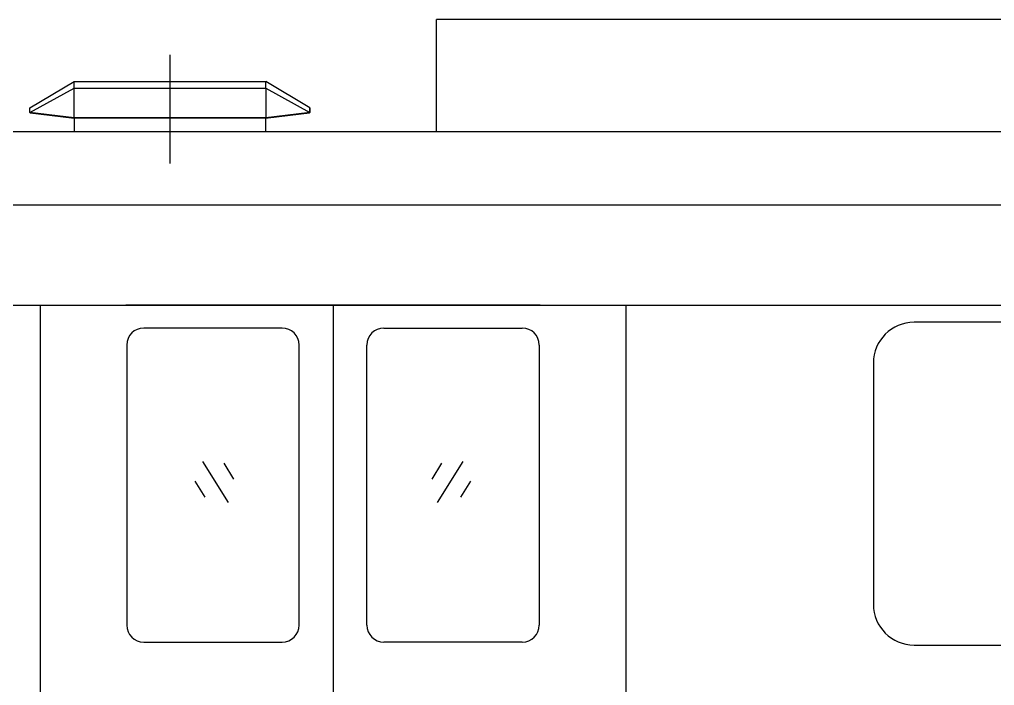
# Model space of a CAD drawing. Extents: x 39751 to 116307, y -36149 to -14965.
# Drawn here: x 91753 to 94622, y -19425 to -17465 of the extents above; entities that cross this region are included whole.
import ezdxf

# ---------------------------------------------------------------- set-up
doc = ezdxf.new("R2010")
doc.units = 0
doc.header["$LTSCALE"] = 1500
doc.linetypes.add('CENTER', pattern=[1.32, 1.2, -0.05, 0.02, -0.05])
doc.linetypes.add('PHANTOM', pattern=[0.95, 0.76, -0.05, 0.02, -0.05, 0.02, -0.05])
doc.layers.add('confine0', color=7, linetype='Continuous')
doc.layers.add('confine5', color=4, linetype='CENTER')

msp = doc.modelspace()

# ---------------------------------------------------------------- linework, layer by layer
at = {"color": 7, "ltscale": 0.1889}
for p, q in [((91783.7, -17725), (91913.7, -17647.9)), ((92607.7, -17725), (92477.7, -17647.9))]:
    msp.add_line(p, q, dxfattribs=at)
at = {"color": 7, "ltscale": 0.185448}
for p, q in [((91783.7, -17738.9), (91913.7, -17667.4)), ((92477.7, -17667.4), (92607.7, -17738.9))]:
    msp.add_line(p, q, dxfattribs=at)
at = {"color": 7}
for p, q in [((91913.7, -17647.9), (92477.7, -17647.9)), ((91913.7, -17667.4), (92477.7, -17667.4)), ((92477.7, -17754.9), (91913.7, -17754.9)), ((92477.4, -17755.7), (91914, -17755.7))]:
    msp.add_line(p, q, dxfattribs=at)
at = {"color": 7, "ltscale": 0.024355}
for p, q in [((91913.7, -17667.4), (91913.7, -17647.9)), ((92477.7, -17667.4), (92477.7, -17647.9))]:
    msp.add_line(p, q, dxfattribs=at)
at = {"color": 7, "ltscale": 0.109364}
for p, q in [((91913.7, -17754.9), (91913.7, -17667.4)), ((92477.7, -17667.4), (92477.7, -17754.9))]:
    msp.add_line(p, q, dxfattribs=at)
at = {"color": 7, "ltscale": 0.017397}
for p, q in [((91783.7, -17738.9), (91783.7, -17725)), ((92607.7, -17725), (92607.7, -17738.9)), ((92607.7, -17738.9), (92607.7, -17725))]:
    msp.add_line(p, q, dxfattribs=at)
at = {"color": 7, "ltscale": 0.001439}
for p, q in [((91784.3, -17739.8), (91783.7, -17738.9)), ((92607, -17739.8), (92607.7, -17738.9)), ((92607.7, -17738.9), (92607, -17739.8))]:
    msp.add_line(p, q, dxfattribs=at)
at = {"color": 7, "ltscale": 0.163727}
for p, q in [((91913.7, -17754.9), (91783.7, -17738.9)), ((92607.7, -17738.9), (92477.7, -17754.9))]:
    msp.add_line(p, q, dxfattribs=at)
at = {"color": 7, "ltscale": 0.163295}
for p, q in [((91914, -17755.7), (91784.3, -17739.8)), ((91784.3, -17739.8), (91914, -17755.7)), ((92607, -17739.8), (92477.4, -17755.7))]:
    msp.add_line(p, q, dxfattribs=at)
at = {"color": 7, "ltscale": 0.001106}
msp.add_line((91913.7, -17754.9), (91914, -17755.7), dxfattribs=at)
at = {"color": 7, "linetype": 'PHANTOM', "ltscale": 0.054045}
for p, q in [((91914, -17755.7), (91914, -17796)), ((92477.4, -17755.7), (92477.4, -17796))]:
    msp.add_line(p, q, dxfattribs=at)
at = {"color": 7, "ltscale": 0.247119}
msp.add_line((92111.7, -17755.7), (91914, -17755.7), dxfattribs=at)
at = {"color": 7, "ltscale": 0.020001}
for p, q in [((92135.7, -17755.7), (92119.7, -17755.7)), ((92191.7, -17755.7), (92175.7, -17755.7))]:
    msp.add_line(p, q, dxfattribs=at)
at = {"color": 7, "ltscale": 0.347113}
msp.add_line((92477.4, -17755.7), (92199.7, -17755.7), dxfattribs=at)
at = {"color": 7, "ltscale": 0.16329}
msp.add_line((92477.4, -17755.7), (92607, -17739.8), dxfattribs=at)
at = {"color": 7, "ltscale": 0.001104}
msp.add_line((92477.4, -17755.7), (92477.7, -17754.9), dxfattribs=at)
at = {"color": 7, "ltscale": 4.57764e-06}
msp.add_line((92607, -17739.8), (92607, -17739.8), dxfattribs=at)
for p, q in [((90855.7, -18011), (112735.7, -18011)), ((90855.7, -18306), (112735.7, -18306))]:
    msp.add_line(p, q)
at = {"layer": 'confine0'}
for p, q in [((92980.7, -17795.3), (92980.7, -17465.3)), ((96780.7, -17465.3), (92980.7, -17465.3)), ((112815.7, -17796), (90775.7, -17796)), ((91813.7, -18306), (91813.7, -20241)), ((93285.7, -18306), (92065.7, -18306)), ((92675.7, -18306), (92675.7, -20166)), ((92675.7, -18306), (92675.7, -20166)), ((93537.7, -18306), (93537.7, -20241)), ((95525.7, -18356), (94385.7, -18356)), ((94265.7, -18476), (94265.7, -19186)), ((94385.7, -19306), (95525.7, -19306))]:
    msp.add_line(p, q, dxfattribs=at)
at = {"layer": 'confine0', "color": 0}
for p, q in [((92526.1, -18373), (92118.7, -18373)), ((92825.3, -18373), (93232.6, -18373)), ((92068.7, -18423), (92068.7, -19247)), ((92576.1, -19247), (92576.1, -18423)), ((92775.3, -19247), (92775.3, -18423)), ((93282.6, -18423), (93282.6, -19247)), ((92368.2, -18886.3), (92292.9, -18765.6)), ((92384.2, -18817.5), (92355.2, -18771)), ((92967.1, -18817.5), (92996.1, -18771)), ((92983.1, -18886.3), (93058.4, -18765.6)), ((92299.4, -18870.4), (92270.4, -18823.9)), ((93052, -18870.4), (93081, -18823.9)), ((92118.7, -19297), (92526.1, -19297)), ((93232.6, -19297), (92825.3, -19297))]:
    msp.add_line(p, q, dxfattribs=at)
at = {"layer": 'confine0'}
for centre, start, end in [((94385.7, -18476), 90, 180), ((94385.7, -19186), 180, 270)]:
    msp.add_arc(centre, 120, start, end, dxfattribs=at)
at = {"layer": 'confine0', "color": 0}
for centre, start, end in [((92118.7, -18423), 90, 180), ((92526.1, -18423), 0, 90), ((92825.3, -18423), 90, 180), ((93232.6, -18423), 0, 90), ((92118.7, -19247), 180, 270), ((92526.1, -19247), 270, 0), ((92825.3, -19247), 180, 270), ((93232.6, -19247), 270, 0)]:
    msp.add_arc(centre, 50, start, end, dxfattribs=at)
at = {"layer": 'confine5'}
msp.add_line((92195.7, -17568.8), (92195.7, -17889.3), dxfattribs=at)

doc.saveas('drawing.dxf')
